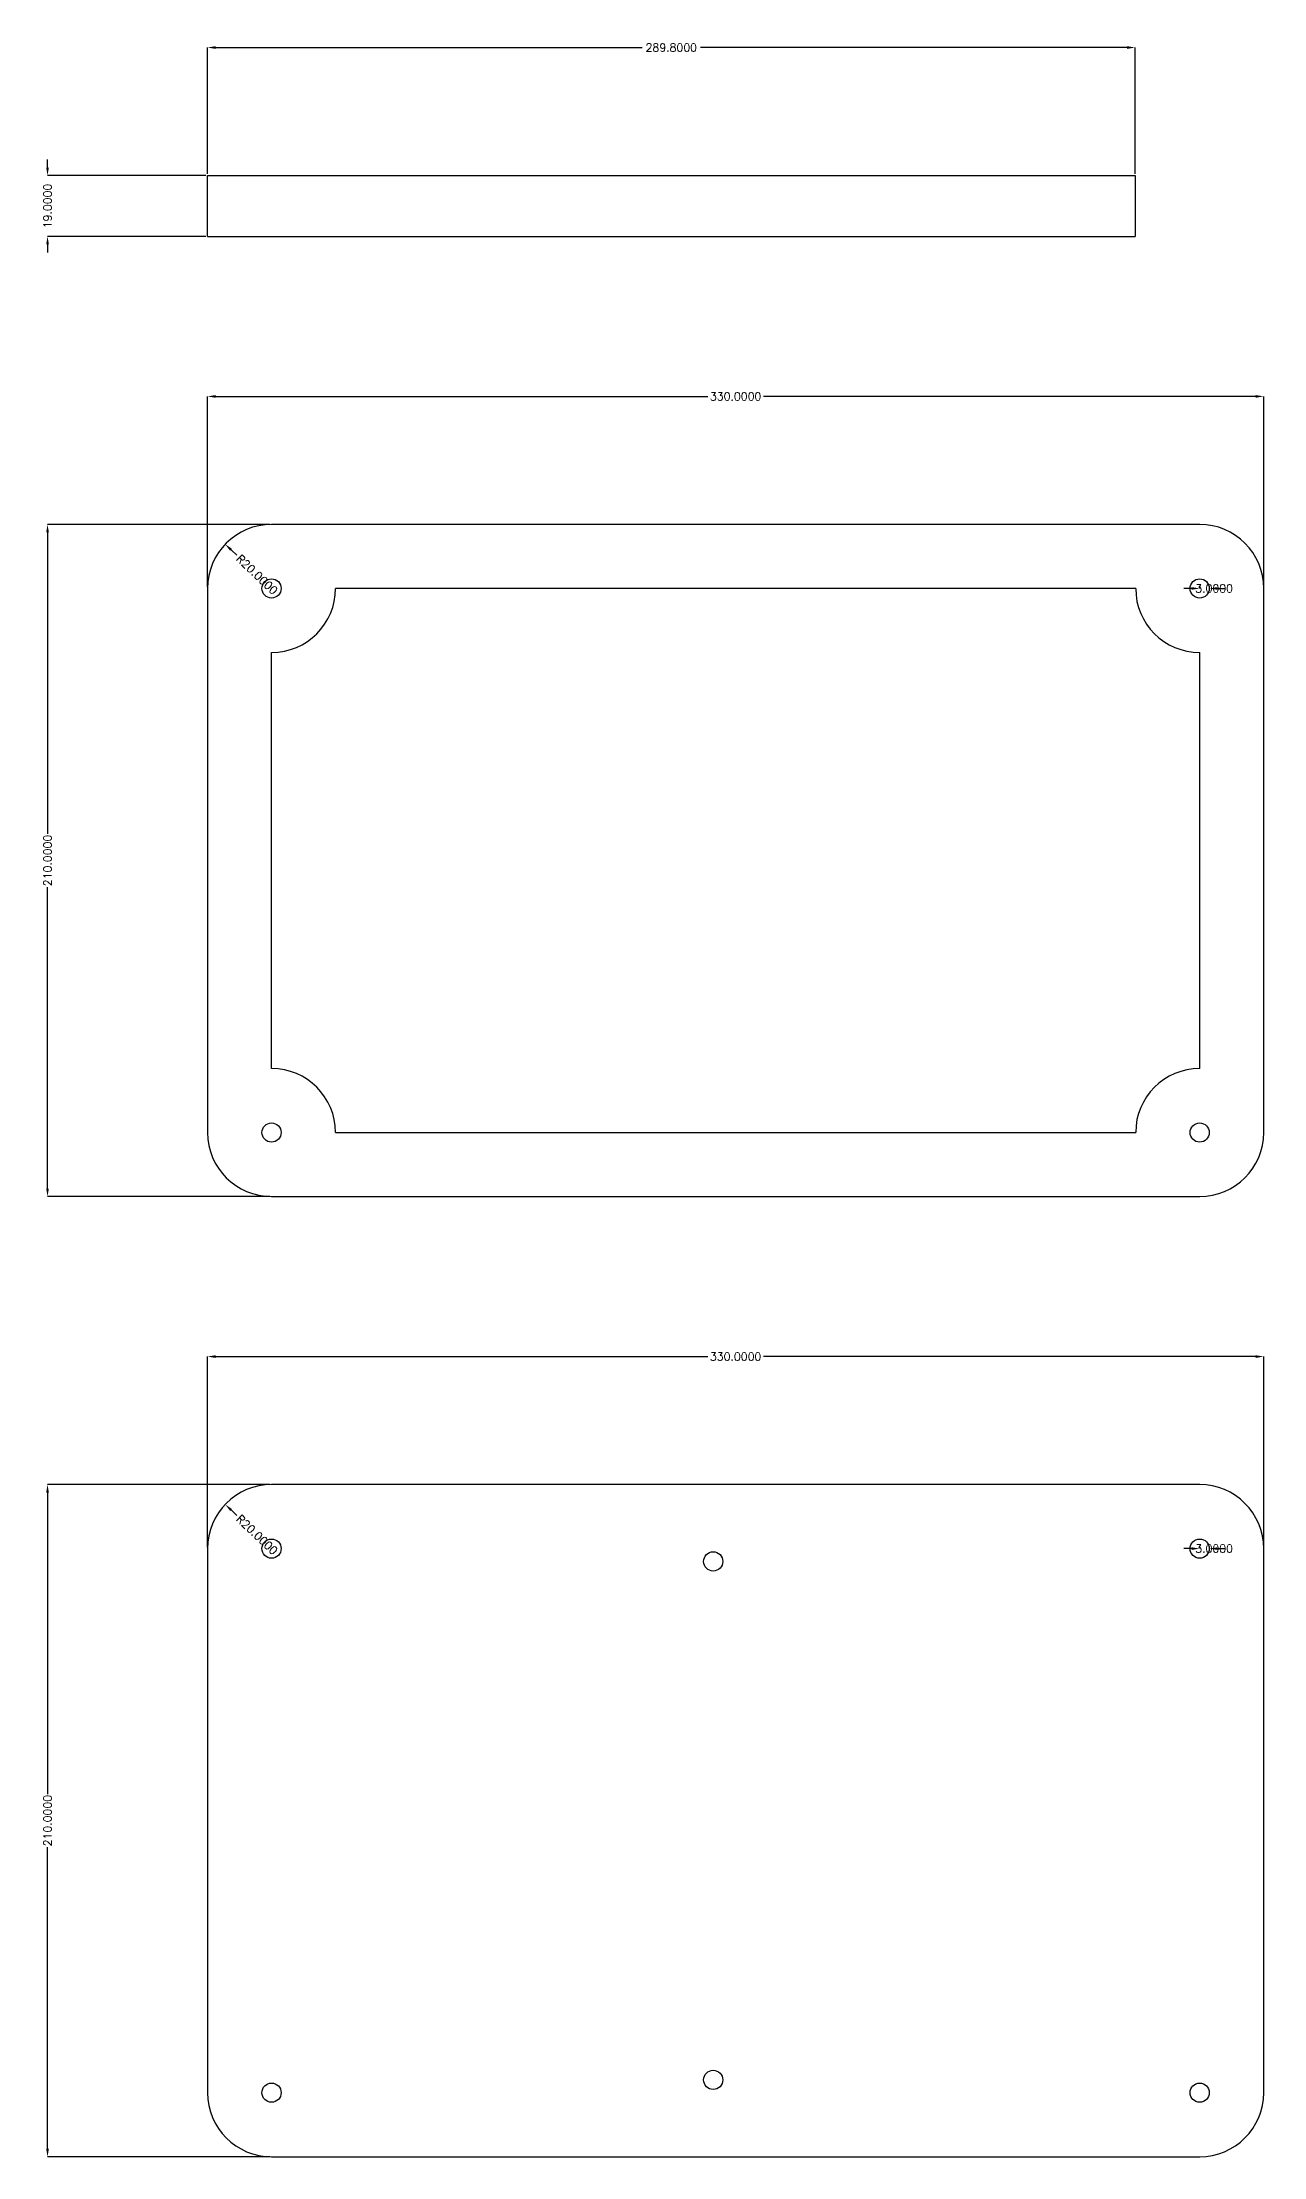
# Model space of a CAD drawing. Header units: millimetres. Extents: x -52 to 330, y -700 to 752.
# Drawn here: x -52 to 330, y -700 to -39 of the extents above; entities that cross this region are included whole.
import ezdxf

# ---------------------------------------------------------------- set-up
doc = ezdxf.new("R2010")
doc.units = ezdxf.units.MM
doc.layers.add('DIMENSION', color=3, linetype='Continuous', lineweight=25)
doc.styles.get("Standard").update_dxf_attribs({"font": 'txt.shx'})
doc.dimstyles.get("Standard").update_dxf_attribs({"dimscale": 100, "dimtxt": 2.5, "dimasz": 2.5, "dimexe": 0, "dimexo": 0.5, "dimgap": 1, "dimtad": 0, "dimtoh": 1, "dimdec": 4, "dimzin": 0, "dimdsep": 46, "dimtxsty": 'Standard', "dimcen": 2.5, "dimadec": 0, "dimazin": 0, "dimtfac": 1, "dimtdec": 4, "dimtofl": 0, "dimtmove": 0, "dimatfit": 3, "dimfxl": 1, "dimtolj": 1, "dimtzin": 0, "dimarcsym": 0})

# ---------------------------------------------------------------- blocks, each defined once
blk = doc.blocks.new('*D60')
at = {"layer": 'Defpoints', "color": 0}
for p in [(20, -190), (-50, -400), (20, -400)]:
    blk.add_point(p, dxfattribs=at)
at = {"layer": 'DIMENSION', "color": 0, "lineweight": -2}
for p, q in [((19.5, -190), (-50, -190)), ((-50, -192.5), (-50, -286.71)), ((-50, -397.5), (-50, -303.29)), ((19.5, -400), (-50, -400))]:
    blk.add_line(p, q, dxfattribs=at)
at = {"layer": 'DIMENSION', "color": 0}
for points in [[(-49.58, -192.5), (-50.42, -192.5), (-50, -190)], [(-50.42, -397.5), (-49.58, -397.5), (-50, -400)]]:
    blk.add_solid(points, dxfattribs=at)
at = {"layer": 'DIMENSION', "color": 0, "insert": (-50, -295), "char_height": 2.5, "attachment_point": 5, "rotation": 90}
blk.add_mtext('\\A1;210.0000', dxfattribs=at)
blk = doc.blocks.new('*D66')
at = {"layer": 'Defpoints', "color": 0}
for p in [(330, -150), (0, -210), (330, -210)]:
    blk.add_point(p, dxfattribs=at)
at = {"layer": 'DIMENSION', "color": 0, "lineweight": -2}
for p, q in [((0, -209.5), (0, -150)), ((2.5, -150), (156.29, -150)), ((327.5, -150), (173.71, -150)), ((330, -209.5), (330, -150))]:
    blk.add_line(p, q, dxfattribs=at)
at = {"layer": 'DIMENSION', "color": 0}
for points in [[(2.5, -149.58), (2.5, -150.42), (0, -150)], [(327.5, -150.42), (327.5, -149.58), (330, -150)]]:
    blk.add_solid(points, dxfattribs=at)
at = {"layer": 'DIMENSION', "color": 0, "insert": (165, -150), "char_height": 2.5, "attachment_point": 5}
blk.add_mtext('\\A1;330.0000', dxfattribs=at)
blk = doc.blocks.new('*D78')
at = {"layer": 'Defpoints', "color": 0}
for p in [(5.52, -196.2), (20, -210)]:
    blk.add_point(p, dxfattribs=at)
at = {"layer": 'DIMENSION', "color": 0, "lineweight": -2}
blk.add_line((7.33, -197.93), (9.14, -199.65), dxfattribs=at)
at = {"layer": 'DIMENSION', "color": 0}
blk.add_solid([(7.62, -197.62), (7.04, -198.23), (5.52, -196.2)], dxfattribs=at)
at = {"layer": 'DIMENSION', "color": 0, "insert": (15.45, -205.66), "char_height": 2.5, "attachment_point": 5, "rotation": 316.37583}
blk.add_mtext('\\A1;R20.0000', dxfattribs=at)
blk = doc.blocks.new('_NONE')
blk = doc.blocks.new('*D176')
at = {"layer": 'Defpoints', "color": 0}
for p in [(310, -210), (313, -210), (313, -210)]:
    blk.add_point(p, dxfattribs=at)
at = {"layer": 'DIMENSION', "color": 0, "lineweight": -2}
for p, q in [((307.5, -210), (305, -210)), ((310, -209.5), (310, -210)), ((313, -209.5), (313, -210)), ((315.5, -210), (318, -210))]:
    blk.add_line(p, q, dxfattribs=at)
at = {"layer": 'DIMENSION', "color": 0}
for points in [[(307.5, -210.42), (307.5, -209.58), (310, -210)], [(315.5, -209.58), (315.5, -210.42), (313, -210)]]:
    blk.add_solid(points, dxfattribs=at)
at = {"layer": 'DIMENSION', "color": 0, "insert": (314.5, -210), "char_height": 2.5, "attachment_point": 5}
blk.add_mtext('\\A1;3.0000', dxfattribs=at)
blk = doc.blocks.new('*D328')
at = {"layer": 'Defpoints', "color": 0}
for p in [(0, -81), (-50, -100), (0, -100)]:
    blk.add_point(p, dxfattribs=at)
at = {"layer": 'DIMENSION', "color": 0, "lineweight": -2}
for p, q in [((-50, -78.5), (-50, -76)), ((-0.5, -81), (-50, -81)), ((-0.5, -100), (-50, -100)), ((-50, -102.5), (-50, -105))]:
    blk.add_line(p, q, dxfattribs=at)
at = {"layer": 'DIMENSION', "color": 0}
for points in [[(-50.42, -78.5), (-49.58, -78.5), (-50, -81)], [(-49.58, -102.5), (-50.42, -102.5), (-50, -100)]]:
    blk.add_solid(points, dxfattribs=at)
at = {"layer": 'DIMENSION', "color": 0, "insert": (-50, -90.5), "char_height": 2.5, "attachment_point": 5, "rotation": 90}
blk.add_mtext('\\A1;19.0000', dxfattribs=at)
blk = doc.blocks.new('*D329')
at = {"layer": 'Defpoints', "color": 0}
for p in [(289.8, -41), (0, -81), (289.8, -81)]:
    blk.add_point(p, dxfattribs=at)
at = {"layer": 'DIMENSION', "color": 0, "lineweight": -2}
for p, q in [((0, -80.5), (0, -41)), ((2.5, -41), (135.78, -41)), ((287.3, -41), (154.03, -41)), ((289.8, -80.5), (289.8, -41))]:
    blk.add_line(p, q, dxfattribs=at)
at = {"layer": 'DIMENSION', "color": 0}
for points in [[(2.5, -40.58), (2.5, -41.42), (0, -41)], [(287.3, -41.42), (287.3, -40.58), (289.8, -41)]]:
    blk.add_solid(points, dxfattribs=at)
at = {"layer": 'DIMENSION', "color": 0, "insert": (144.9, -41), "char_height": 2.5, "attachment_point": 5}
blk.add_mtext('\\A1;289.8000', dxfattribs=at)
blk = doc.blocks.new('*D428')
at = {"layer": 'Defpoints', "color": 0}
for p in [(20, -490), (-50, -700), (20, -700)]:
    blk.add_point(p, dxfattribs=at)
at = {"layer": 'DIMENSION', "color": 0, "lineweight": -2}
for p, q in [((19.5, -490), (-50, -490)), ((-50, -492.5), (-50, -586.71)), ((-50, -697.5), (-50, -603.29)), ((19.5, -700), (-50, -700))]:
    blk.add_line(p, q, dxfattribs=at)
at = {"layer": 'DIMENSION', "color": 0}
for points in [[(-49.58, -492.5), (-50.42, -492.5), (-50, -490)], [(-50.42, -697.5), (-49.58, -697.5), (-50, -700)]]:
    blk.add_solid(points, dxfattribs=at)
at = {"layer": 'DIMENSION', "color": 0, "insert": (-50, -595), "char_height": 2.5, "attachment_point": 5, "rotation": 90}
blk.add_mtext('\\A1;210.0000', dxfattribs=at)
blk = doc.blocks.new('*D429')
at = {"layer": 'Defpoints', "color": 0}
for p in [(330, -450), (0, -510), (330, -510)]:
    blk.add_point(p, dxfattribs=at)
at = {"layer": 'DIMENSION', "color": 0, "lineweight": -2}
for p, q in [((0, -509.5), (0, -450)), ((2.5, -450), (156.29, -450)), ((327.5, -450), (173.71, -450)), ((330, -509.5), (330, -450))]:
    blk.add_line(p, q, dxfattribs=at)
at = {"layer": 'DIMENSION', "color": 0}
for points in [[(2.5, -449.58), (2.5, -450.42), (0, -450)], [(327.5, -450.42), (327.5, -449.58), (330, -450)]]:
    blk.add_solid(points, dxfattribs=at)
at = {"layer": 'DIMENSION', "color": 0, "insert": (165, -450), "char_height": 2.5, "attachment_point": 5}
blk.add_mtext('\\A1;330.0000', dxfattribs=at)
blk = doc.blocks.new('*D430')
at = {"layer": 'Defpoints', "color": 0}
for p in [(5.52, -496.2), (20, -510)]:
    blk.add_point(p, dxfattribs=at)
at = {"layer": 'DIMENSION', "color": 0, "lineweight": -2}
blk.add_line((7.33, -497.93), (9.14, -499.65), dxfattribs=at)
at = {"layer": 'DIMENSION', "color": 0}
blk.add_solid([(7.62, -497.62), (7.04, -498.23), (5.52, -496.2)], dxfattribs=at)
at = {"layer": 'DIMENSION', "color": 0, "insert": (15.45, -505.66), "char_height": 2.5, "attachment_point": 5, "rotation": 316.37583}
blk.add_mtext('\\A1;R20.0000', dxfattribs=at)
blk = doc.blocks.new('*D431')
at = {"layer": 'Defpoints', "color": 0}
for p in [(310, -510), (313, -510), (313, -510)]:
    blk.add_point(p, dxfattribs=at)
at = {"layer": 'DIMENSION', "color": 0, "lineweight": -2}
for p, q in [((307.5, -510), (305, -510)), ((310, -509.5), (310, -510)), ((313, -509.5), (313, -510)), ((315.5, -510), (318, -510))]:
    blk.add_line(p, q, dxfattribs=at)
at = {"layer": 'DIMENSION', "color": 0}
for points in [[(307.5, -510.42), (307.5, -509.58), (310, -510)], [(315.5, -509.58), (315.5, -510.42), (313, -510)]]:
    blk.add_solid(points, dxfattribs=at)
at = {"layer": 'DIMENSION', "color": 0, "insert": (314.5, -510), "char_height": 2.5, "attachment_point": 5}
blk.add_mtext('\\A1;3.0000', dxfattribs=at)

msp = doc.modelspace()

# ---------------------------------------------------------------- linework, layer by layer
for p, q in [((0, -100), (0, -81)), ((0, -81), (289.8, -81)), ((289.8, -81), (289.8, -100)), ((0, -100), (289.8, -100)), ((310, -190), (20, -190)), ((0, -210), (0, -380)), ((290, -210), (40, -210)), ((330, -380), (330, -210)), ((20, -360), (20, -230)), ((310, -360), (310, -230)), ((40, -380), (290, -380)), ((20, -400), (310, -400)), ((310, -490), (20, -490)), ((0, -510), (0, -680)), ((330, -680), (330, -510)), ((20, -700), (310, -700))]:
    msp.add_line(p, q)
for centre in [(20, -210), (310, -210), (20, -380), (310, -380), (20, -510), (310, -510), (158, -514), (158, -676), (20, -680), (310, -680)]:
    msp.add_circle(centre, 3)
for centre, start, end in [((20, -210), 90, 180), ((310, -210), 0, 90), ((20, -210), 270, 0), ((310, -210), 180, 270), ((20, -380), 0, 90), ((310, -380), 90, 180), ((20, -380), 180, 270), ((310, -380), 270, 0), ((20, -510), 90, 180), ((310, -510), 0, 90), ((20, -680), 180, 270), ((310, -680), 270, 0)]:
    msp.add_arc(centre, 20, start, end)

# ---------------------------------------------------------------- dimensions: what is measured, and where the dimension line sits
at = {"layer": 'DIMENSION'}
for base, p1, p2, override, picture, middle in [((289.8, -41), (0, -81), (289.8, -81), {"dimscale": 1, "dimlfac": 1, "dimtxsty": 'Standard', "dimsah": 1, "dimtolj": 1}, '*D329', (144.9, -41)), ((330, -150), (0, -210), (330, -210), {"dimscale": 1, "dimlfac": 1, "dimtxsty": 'Standard', "dimsah": 1, "dimtmove": 1, "dimtolj": 1}, '*D66', (165, -150)), ((313, -210), (310, -210), (313, -210), {"dimscale": 1, "dimlfac": 1, "dimtxsty": 'Standard', "dimsah": 1, "dimtmove": 1, "dimtolj": 1}, '*D176', (314.5, -210)), ((330, -450), (0, -510), (330, -510), {"dimscale": 1, "dimlfac": 1, "dimtxsty": 'Standard', "dimsah": 1, "dimtmove": 1, "dimtolj": 1}, '*D429', (165, -450)), ((313, -510), (310, -510), (313, -510), {"dimscale": 1, "dimlfac": 1, "dimtxsty": 'Standard', "dimsah": 1, "dimtmove": 1, "dimtolj": 1}, '*D431', (314.5, -510))]:
    dim = msp.add_linear_dim(base=base, p1=p1, p2=p2, dimstyle='Standard', override=override, dxfattribs=at)
    dim.commit()
    dim.dimension.update_dxf_attribs({"geometry": picture, "text_midpoint": middle})
for base, p1, p2, angle, picture, middle in [((-50, -100), (0, -81), (0, -100), 270, '*D328', (-50, -90.5)), ((-50, -400), (20, -190), (20, -400), 90, '*D60', (-50, -295)), ((-50, -700), (20, -490), (20, -700), 90, '*D428', (-50, -595))]:
    dim = msp.add_linear_dim(base=base, p1=p1, p2=p2, angle=angle, dimstyle='Standard', override={"dimscale": 1, "dimlfac": 1, "dimtxsty": 'Standard', "dimsah": 1, "dimtolj": 1}, dxfattribs=at)
    dim.commit()
    dim.dimension.update_dxf_attribs({"geometry": picture, "text_midpoint": middle})
for center, mpoint, picture, middle in [((20, -210), (5.52238, -196.2015), '*D78', (15.44558, -205.65922)), ((20, -510), (5.52238, -496.2015), '*D430', (15.44558, -505.65922))]:
    dim = msp.add_radius_dim(center=center, mpoint=mpoint, dimstyle='Standard', override={"dimscale": 1, "dimlfac": 1, "dimtxsty": 'Standard', "dimblk1": 'NONE', "dimsah": 1, "dimse1": 0, "dimtmove": 1, "dimtolj": 1}, dxfattribs=at)
    dim.commit()
    dim.dimension.update_dxf_attribs({"geometry": picture, "text_midpoint": middle, "dimtype": 164})

doc.saveas('drawing.dxf')
